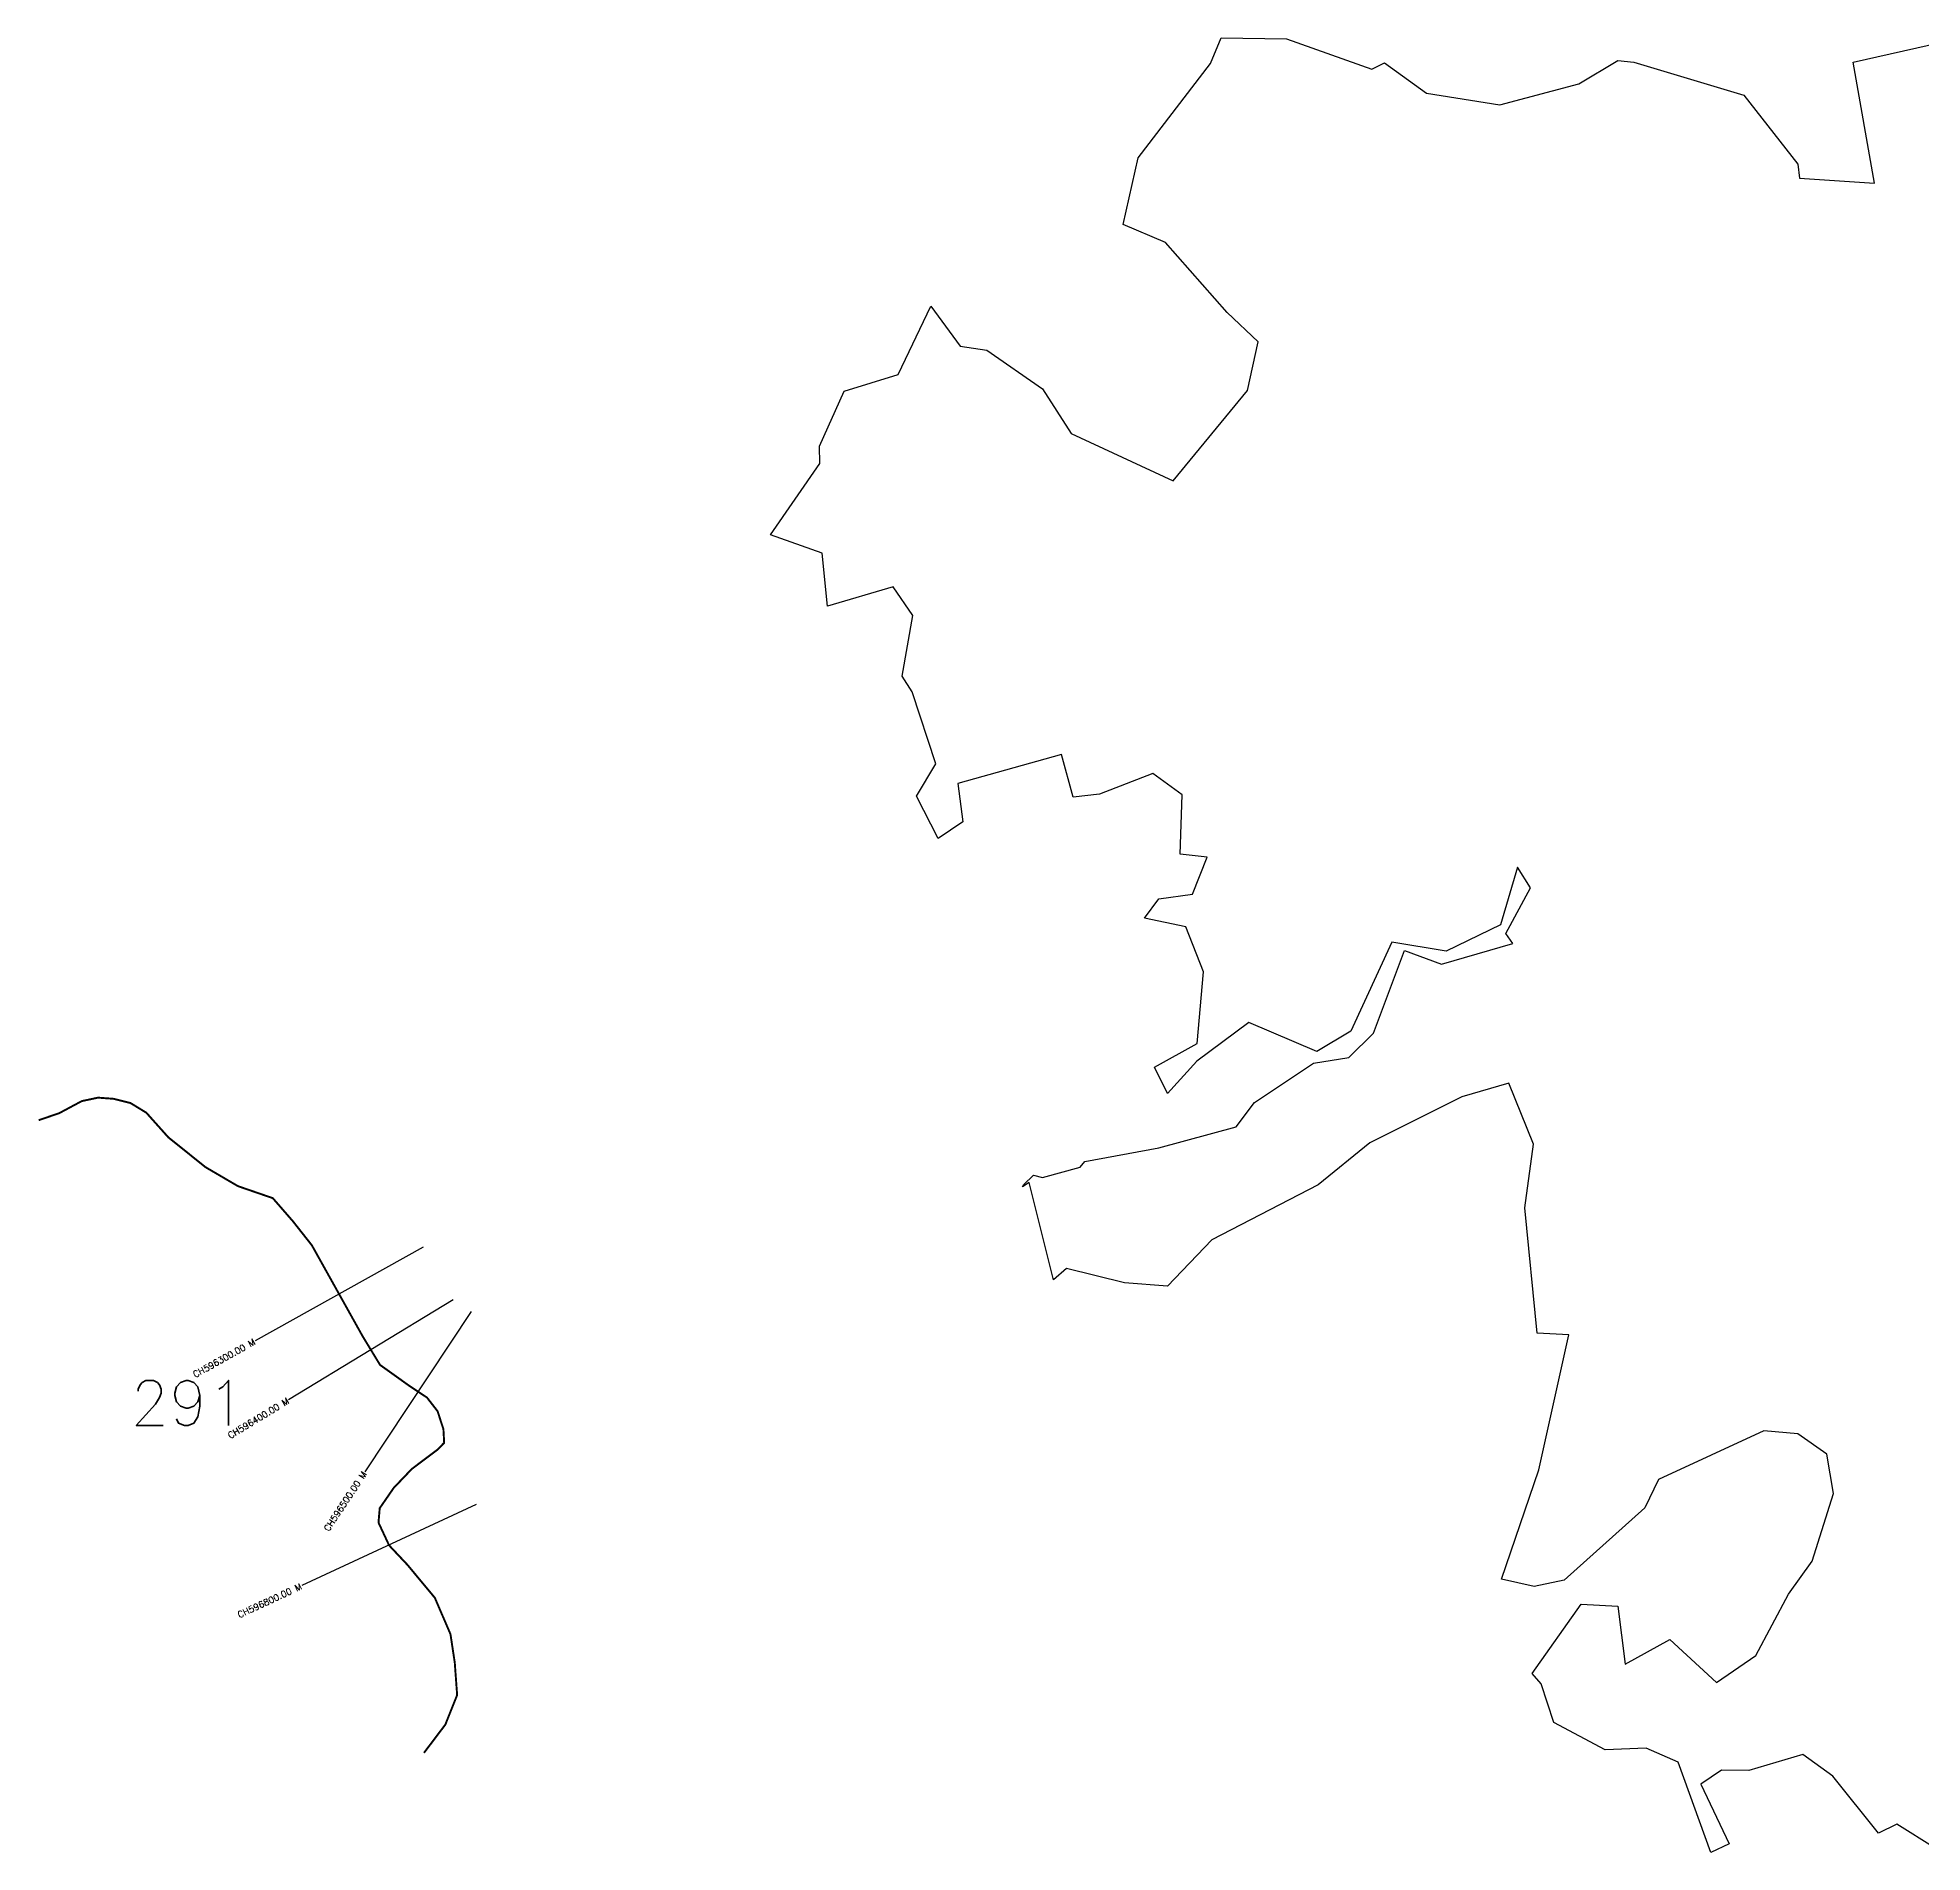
# Model space of a CAD drawing. Header units: metres. Extents: x 322831 to 329289, y 1832746 to 1836058.
# Drawn here: x 322831 to 325769, y 1832746 to 1835576 of the extents above; entities that cross this region are included whole.
import ezdxf
from ezdxf.enums import TextEntityAlignment as Align

# ---------------------------------------------------------------- set-up
doc = ezdxf.new("R2010")
doc.units = ezdxf.units.M
for name, color, linetype in [('CS', 134, 'Continuous'), ('CSMark', 6, 'Continuous'), ('NATURALLY PROTECTED', 3, 'Continuous'), ('village', 3, 'Continuous')]:
    doc.layers.add(name, color=color, linetype=linetype)
doc.styles.get("Standard").update_dxf_attribs({"font": 'simplex.shx'})

msp = doc.modelspace()

# ---------------------------------------------------------------- linework, layer by layer
at = {"color": 6, "flags": 128}
msp.add_lwpolyline([(324659.1, 1835535.8), (324675.6, 1835575.8)], dxfattribs=at)
at = {"layer": 'CS'}
for p, q in [((323431.4, 1833690), (323169.4, 1833543.8)), ((323478.1, 1833608), (323221.8, 1833452.1)), ((323506.4, 1833589.8), (323340.6, 1833339.8)), ((323514.2, 1833288.8), (323242.2, 1833162.2))]:
    msp.add_line(p, q, dxfattribs=at)
at = {"layer": 'NATURALLY PROTECTED', "const_width": 3, "flags": 128}
msp.add_lwpolyline([(322832, 1833887.9), (322864.3, 1833899), (322899.2, 1833917.7), (322924.6, 1833923.1), (322948.7, 1833921.3), (322975.2, 1833914.7), (322999.9, 1833899.6), (323034.3, 1833861.1), (323092.2, 1833814.7), (323142.8, 1833785.1), (323197.1, 1833766.4), (323228.5, 1833730.3), (323258, 1833692.9), (323337.2, 1833551), (323364.3, 1833506.4), (323408.9, 1833474.5), (323437.5, 1833455.5), (323454, 1833434.2), (323463.1, 1833406.2), (323464.3, 1833384.9), (323453.4, 1833373.9), (323413.8, 1833344.1), (323385.7, 1833314.7), (323363.8, 1833283), (323361.9, 1833260.5), (323378.4, 1833225.1), (323407, 1833194.7), (323449.7, 1833143.3), (323474.1, 1833086.7), (323480.8, 1833042.2), (323484.5, 1832991.7), (323466.2, 1832945.7), (323432.8, 1832901.5)], dxfattribs=at)
at = {"layer": 'village', "color": 6}
for points in [[(324675.6, 1835575.8, 0), (324777.5, 1835573.9, 0), (324910.9, 1835526.6, 0), (324930.6, 1835536.6, 0), (324995.8, 1835489.1, 0), (325110.5, 1835470.9, 0), (325233.4, 1835503.9, 0), (325294, 1835540.2, 0), (325319.3, 1835537.8, 0), (325490.5, 1835486.2, 0), (325574.7, 1835378.5, 0), (325577.4, 1835356.9, 0), (325694.2, 1835349.1, 0), (325661.1, 1835537.5, 0), (325797.3, 1835568.3, 0)], [(325788.9, 1832752.9, 0), (325729.5, 1832790.3, 0), (325700.5, 1832776.1, 0), (325629.3, 1832865.3, 0), (325582.5, 1832899.2, 0), (325498.3, 1832873.8, 0), (325455.9, 1832874.7, 0), (325423.5, 1832852.6, 0), (325468, 1832759.8, 0), (325439.1, 1832746.4, 0), (325388.3, 1832887.2, 0), (325338.3, 1832909, 0), (325274.3, 1832906.3, 0), (325194.7, 1832948.6, 0), (325174.7, 1833008.9, 0), (325160.5, 1833025.2, 0), (325237.1, 1833133.3, 0), (325294.3, 1833130, 0), (325305.7, 1833039.8, 0), (325375.5, 1833078.1, 0), (325447.9, 1833011, 0), (325509.2, 1833053.1, 0), (325560.2, 1833149, 0), (325597.4, 1833200.2, 0), (325630.6, 1833305.9, 0), (325620.3, 1833367, 0), (325575, 1833398.8, 0), (325521.9, 1833403.7, 0), (325357.4, 1833327.7, 0), (325336.2, 1833283.3, 0), (325210.5, 1833170.7, 0), (325163.8, 1833160.8, 0), (325112.8, 1833172.5, 0), (325170.8, 1833342.9, 0), (325217.9, 1833553.5, 0), (325168.7, 1833555.9, 0), (325149.3, 1833751.3, 0), (325162.8, 1833850.8, 0), (325124.1, 1833945.5, 0), (325051.1, 1833924.4, 0), (324907.5, 1833852.4, 0), (324826.9, 1833787.2, 0), (324661.2, 1833701.2, 0), (324592.3, 1833629.1, 0), (324525, 1833634.6, 0), (324434.4, 1833656.7, 0), (324414.5, 1833639, 0), (324376.3, 1833790.8, 0), (324365.9, 1833784, 0), (324367.8, 1833787.4, 0), (324383.1, 1833802, 0), (324397.1, 1833798.4, 0), (324456.1, 1833814.6, 0), (324463, 1833823.5, 0), (324578.7, 1833844.9, 0), (324699.3, 1833877.5, 0), (324727.5, 1833915.8, 0), (324819.6, 1833976.9, 0), (324875, 1833985.8, 0), (324913.1, 1834023.5, 0), (324961.8, 1834152.7, 0), (325019.4, 1834131.1, 0), (325130.7, 1834163.4, 0), (325119.7, 1834179.1, 0), (325158.2, 1834250, 0), (325138, 1834282.5, 0), (325111.3, 1834192.3, 0), (325026.8, 1834151.7, 0), (324941.9, 1834165.3, 0), (324878.1, 1834026.6, 0), (324825, 1833995.3, 0), (324718.8, 1834040.2, 0), (324637.9, 1833979.8, 0), (324592, 1833929.6, 0), (324571.6, 1833970.8, 0), (324638.5, 1834007.7, 0), (324648.2, 1834119.1, 0), (324620.6, 1834189.6, 0), (324556.3, 1834202.8, 0), (324578.8, 1834233.1, 0), (324631.2, 1834240.6, 0), (324653.9, 1834298.2, 0), (324611.8, 1834302.7, 0), (324615.1, 1834395.5, 0), (324569.1, 1834428.7, 0), (324485.9, 1834396.1, 0), (324445.2, 1834391.5, 0), (324426.8, 1834458.1, 0), (324265.4, 1834412.8, 0), (324273.1, 1834353.4, 0), (324234.6, 1834327.4, 0), (324200.6, 1834393.1, 0), (324230.9, 1834443.4, 0), (324193.8, 1834555.7, 0), (324178.2, 1834580.1, 0), (324195, 1834674.7, 0), (324164.5, 1834719.6, 0), (324062.2, 1834689.6, 0), (324053.9, 1834772.2, 0), (323973.3, 1834800.6, 0), (324050.2, 1834911.7, 0), (324049.4, 1834938.9, 0), (324087.9, 1835024.4, 0), (324171.9, 1835050.7, 0), (324223.1, 1835157, 0), (324268.9, 1835094.9, 0), (324310.5, 1835088.6, 0), (324397, 1835028.4, 0), (324441.8, 1834958.7, 0), (324601.1, 1834885, 0), (324716.6, 1835025.9, 0), (324733.2, 1835101.8, 0), (324685.1, 1835147.3, 0), (324589.1, 1835256.2, 0), (324523.2, 1835284.6, 0), (324546.2, 1835388.5, 0), (324659.1, 1835535.8, 0)]]:
    msp.add_polyline3d(points, dxfattribs=at)

# ---------------------------------------------------------------- texts
at = {"insert": (322975.2, 1833482.1), "char_height": 70, "attachment_point": 1}
msp.add_mtext_dynamic_manual_height_columns('291', width=95.172, gutter_width=1, heights=[0], dxfattribs=at)
at = {"layer": 'CSMark'}
for s, rotation, p in [('CH596300.00 M', 29.1522, (323168.5, 1833543.3)), ('CH596400.00 M', 31.3156, (323220.9, 1833451.5)), ('CH596500.00 M', 56.4566, (323340.1, 1833339)), ('CH596800.00 M', 24.9741, (323241.3, 1833161.8))]:
    msp.add_text(s, height=10, rotation=rotation, dxfattribs=at).set_placement(p, align=Align.MIDDLE_RIGHT)

doc.saveas('drawing.dxf')
